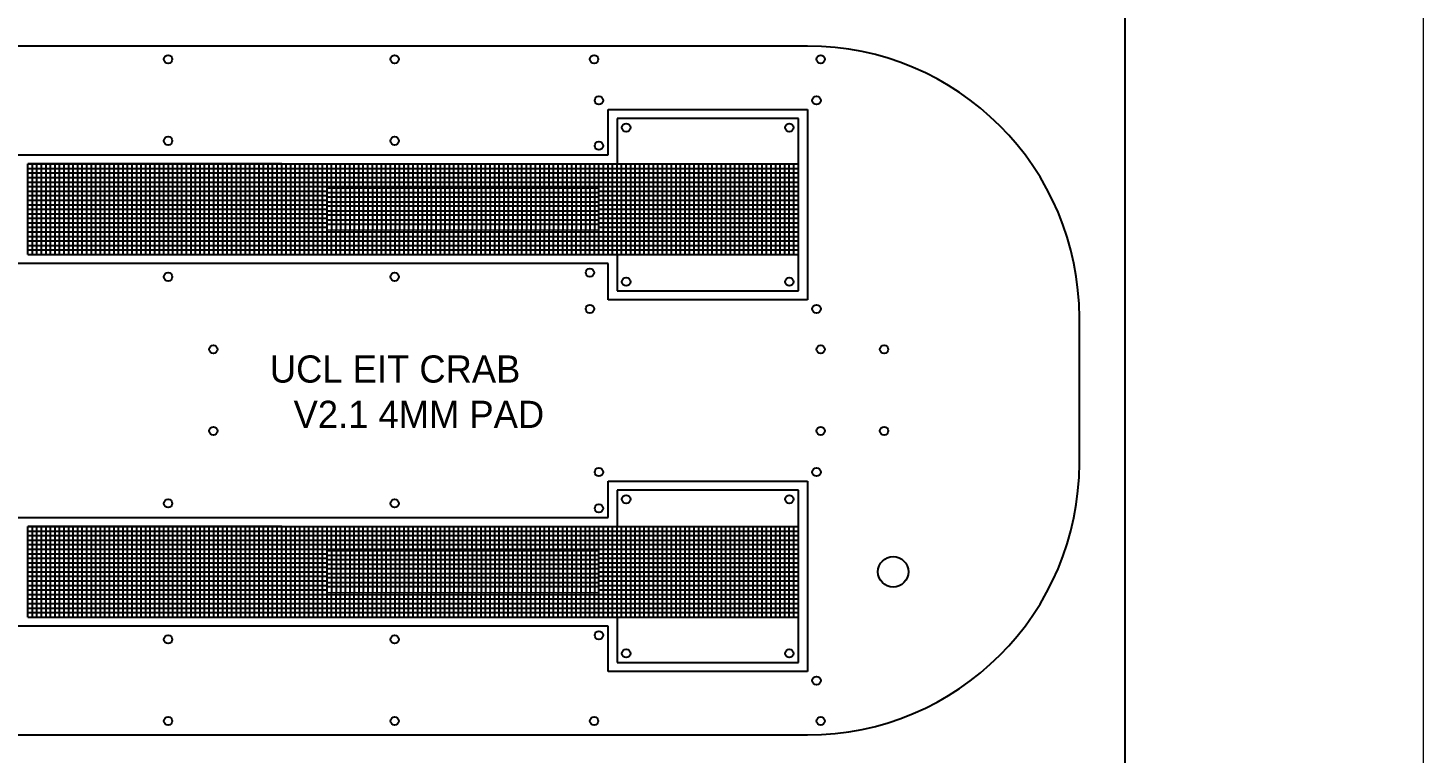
# Model space of a CAD drawing. Header units: millimetres. Extents: x 43.3 to 83.3, y 94.2 to 164.2.
# Drawn here: x 67.9 to 83.29, y 126.1 to 134.1 of the extents above; entities that cross this region are included whole.
import ezdxf

# ---------------------------------------------------------------- set-up
doc = ezdxf.new("R2010")
doc.units = ezdxf.units.MM
for name, color, linetype in [('Adhesion Layer', 52, 'Continuous'), ('Foil', 5, 'Continuous'), ('Opening', 1, 'Continuous'), ('Outline', 3, 'Continuous'), ('Rasters', 6, 'Continuous')]:
    doc.layers.add(name, color=color, linetype=linetype)

# ---------------------------------------------------------------- blocks, each defined once
blk = doc.blocks.new('*U70')
at = {"layer": 'Rasters'}
blk.add_line((0, 0.233), (0, -0.233), dxfattribs=at)
blk = doc.blocks.new('*U72')
at = {"layer": 'Rasters', "color": 0, "linetype": 'ByBlock', "lineweight": -2, "transparency": 16777216}
for p in [(0, 0), (0.05, 0), (0.1, 0), (0.15, 0), (0.2, 0), (0.25, 0), (0.3, 0), (0.35, 0), (0.4, 0), (0.45, 0), (0.5, 0), (0.55, 0), (0.6, 0), (0.65, 0), (0.7, 0), (0.75, 0), (0.8, 0), (0.85, 0), (0.9, 0), (0.95, 0), (1, 0), (1.05, 0), (1.1, 0), (1.15, 0), (1.2, 0), (1.25, 0), (1.3, 0), (1.35, 0), (1.4, 0), (1.45, 0), (1.5, 0), (1.55, 0), (1.6, 0), (1.65, 0), (1.7, 0), (1.75, 0), (1.8, 0), (1.85, 0), (1.9, 0), (1.95, 0), (2, 0), (2.05, 0), (2.1, 0), (2.15, 0), (2.2, 0), (2.25, 0), (2.3, 0), (2.35, 0), (2.4, 0), (2.45, 0), (2.5, 0), (2.55, 0), (2.6, 0), (2.65, 0), (2.7, 0), (2.75, 0), (2.8, 0), (2.85, 0), (2.9, 0)]:
    blk.add_blockref('*U70', p, dxfattribs=at)
blk = doc.blocks.new('*U77')
at = {"layer": 'Rasters'}
blk.add_line((0, 0.233), (0, -0.233), dxfattribs=at)
blk = doc.blocks.new('*U79')
at = {"layer": 'Rasters', "color": 0, "linetype": 'ByBlock', "lineweight": -2, "transparency": 16777216}
for p in [(0, 0), (0.05, 0), (0.1, 0), (0.15, 0), (0.2, 0), (0.25, 0), (0.3, 0), (0.35, 0), (0.4, 0), (0.45, 0), (0.5, 0), (0.55, 0), (0.6, 0), (0.65, 0), (0.7, 0), (0.75, 0), (0.8, 0), (0.85, 0), (0.9, 0), (0.95, 0), (1, 0), (1.05, 0), (1.1, 0), (1.15, 0), (1.2, 0), (1.25, 0), (1.3, 0), (1.35, 0), (1.4, 0), (1.45, 0), (1.5, 0), (1.55, 0), (1.6, 0), (1.65, 0), (1.7, 0), (1.75, 0), (1.8, 0), (1.85, 0), (1.9, 0), (1.95, 0), (2, 0), (2.05, 0), (2.1, 0), (2.15, 0), (2.2, 0), (2.25, 0), (2.3, 0), (2.35, 0), (2.4, 0), (2.45, 0), (2.5, 0), (2.55, 0), (2.6, 0), (2.65, 0), (2.7, 0), (2.75, 0), (2.8, 0), (2.85, 0), (2.9, 0)]:
    blk.add_blockref('*U77', p, dxfattribs=at)

msp = doc.modelspace()

# ---------------------------------------------------------------- linework, layer by layer
at = {"layer": 'Adhesion Layer'}
for p, q in [((67.9, 131.6), (67.9, 132.6)), ((67.9, 132.6), (76.4, 132.6)), ((67.9, 132.55), (76.4, 132.55)), ((67.95, 131.6), (67.95, 132.6)), ((68, 131.6), (68, 132.6)), ((68.05, 131.6), (68.05, 132.6)), ((68.1, 131.6), (68.1, 132.6)), ((68.15, 131.6), (68.15, 132.6)), ((68.2, 131.6), (68.2, 132.6)), ((68.25, 131.6), (68.25, 132.6)), ((68.3, 131.6), (68.3, 132.6)), ((68.35, 131.6), (68.35, 132.6)), ((68.4, 131.6), (68.4, 132.6)), ((68.45, 131.6), (68.45, 132.6)), ((68.5, 131.6), (68.5, 132.6)), ((68.55, 131.6), (68.55, 132.6)), ((68.6, 131.6), (68.6, 132.6)), ((68.65, 131.6), (68.65, 132.6)), ((68.7, 131.6), (68.7, 132.6)), ((68.75, 131.6), (68.75, 132.6)), ((68.8, 131.6), (68.8, 132.6)), ((68.85, 131.6), (68.85, 132.6)), ((68.9, 131.6), (68.9, 132.6)), ((68.95, 131.6), (68.95, 132.6)), ((69, 131.6), (69, 132.6)), ((69.05, 131.6), (69.05, 132.6)), ((69.1, 131.6), (69.1, 132.6)), ((69.15, 131.6), (69.15, 132.6)), ((69.2, 131.6), (69.2, 132.6)), ((69.25, 131.6), (69.25, 132.6)), ((69.3, 131.6), (69.3, 132.6)), ((69.35, 131.6), (69.35, 132.6)), ((69.4, 131.6), (69.4, 132.6)), ((69.45, 131.6), (69.45, 132.6)), ((69.5, 131.6), (69.5, 132.6)), ((69.55, 131.6), (69.55, 132.6)), ((69.6, 131.6), (69.6, 132.6)), ((69.65, 131.6), (69.65, 132.6)), ((69.7, 131.6), (69.7, 132.6)), ((69.75, 131.6), (69.75, 132.6)), ((69.8, 131.6), (69.8, 132.6)), ((69.85, 131.6), (69.85, 132.6)), ((69.9, 131.6), (69.9, 132.6)), ((69.95, 131.6), (69.95, 132.6)), ((70, 131.6), (70, 132.6)), ((70.05, 131.6), (70.05, 132.6)), ((70.1, 131.6), (70.1, 132.6)), ((70.15, 131.6), (70.15, 132.6)), ((70.2, 131.6), (70.2, 132.6)), ((70.25, 131.6), (70.25, 132.6)), ((70.3, 131.6), (70.3, 132.6)), ((70.35, 131.6), (70.35, 132.6)), ((70.4, 131.6), (70.4, 132.6)), ((70.45, 131.6), (70.45, 132.6)), ((70.5, 131.6), (70.5, 132.6)), ((70.55, 131.6), (70.55, 132.6)), ((70.6, 131.6), (70.6, 132.6)), ((70.65, 131.6), (70.65, 132.6)), ((70.7, 131.6), (70.7, 132.6)), ((70.75, 131.6), (70.75, 132.6)), ((70.8, 131.6), (70.8, 132.6)), ((70.85, 131.6), (70.85, 132.6)), ((70.9, 131.6), (70.9, 132.6)), ((70.95, 131.6), (70.95, 132.6)), ((71, 131.6), (71, 132.6)), ((71.05, 131.6), (71.05, 132.6)), ((71.1, 131.6), (71.1, 132.6)), ((71.15, 131.6), (71.15, 132.6)), ((71.2, 131.6), (71.2, 132.6)), ((71.25, 132.333), (71.25, 132.6)), ((71.3, 132.333), (71.3, 132.6)), ((71.35, 132.333), (71.35, 132.6)), ((71.4, 132.333), (71.4, 132.6)), ((71.45, 132.333), (71.45, 132.6)), ((71.5, 132.333), (71.5, 132.6)), ((71.55, 132.333), (71.55, 132.6)), ((71.6, 132.333), (71.6, 132.6)), ((71.65, 132.333), (71.65, 132.6)), ((71.7, 132.333), (71.7, 132.6)), ((71.75, 132.333), (71.75, 132.6)), ((71.8, 132.333), (71.8, 132.6)), ((71.85, 132.333), (71.85, 132.6)), ((71.9, 132.333), (71.9, 132.6)), ((71.95, 132.333), (71.95, 132.6)), ((72, 132.333), (72, 132.6)), ((72.05, 132.333), (72.05, 132.6)), ((72.1, 132.333), (72.1, 132.6)), ((72.15, 132.333), (72.15, 132.6)), ((72.2, 132.333), (72.2, 132.6)), ((72.25, 132.333), (72.25, 132.6)), ((72.3, 132.333), (72.3, 132.6)), ((72.35, 132.333), (72.35, 132.6)), ((72.4, 132.333), (72.4, 132.6)), ((72.45, 132.333), (72.45, 132.6)), ((72.5, 132.333), (72.5, 132.6)), ((72.55, 132.333), (72.55, 132.6)), ((72.6, 132.333), (72.6, 132.6)), ((72.65, 132.333), (72.65, 132.6)), ((72.7, 132.333), (72.7, 132.6)), ((72.75, 132.333), (72.75, 132.6)), ((72.8, 132.333), (72.8, 132.6)), ((72.85, 132.333), (72.85, 132.6)), ((72.9, 132.333), (72.9, 132.6)), ((72.95, 132.333), (72.95, 132.6)), ((73, 132.333), (73, 132.6)), ((73.05, 132.333), (73.05, 132.6)), ((73.1, 132.333), (73.1, 132.6)), ((73.15, 132.333), (73.15, 132.6)), ((73.2, 132.333), (73.2, 132.6)), ((73.25, 132.333), (73.25, 132.6)), ((73.3, 132.333), (73.3, 132.6)), ((73.35, 132.333), (73.35, 132.6)), ((73.4, 132.333), (73.4, 132.6)), ((73.45, 132.333), (73.45, 132.6)), ((73.5, 132.333), (73.5, 132.6)), ((73.55, 132.333), (73.55, 132.6)), ((73.6, 132.333), (73.6, 132.6)), ((73.65, 132.333), (73.65, 132.6)), ((73.7, 132.333), (73.7, 132.6)), ((73.75, 132.333), (73.75, 132.6)), ((73.8, 132.333), (73.8, 132.6)), ((73.85, 132.333), (73.85, 132.6)), ((73.9, 132.333), (73.9, 132.6)), ((73.95, 132.333), (73.95, 132.6)), ((74, 132.333), (74, 132.6)), ((74.05, 132.333), (74.05, 132.6)), ((74.1, 132.333), (74.1, 132.6)), ((74.15, 132.333), (74.15, 132.6)), ((74.2, 131.6), (74.2, 132.6)), ((74.25, 131.6), (74.25, 132.6)), ((74.3, 131.6), (74.3, 132.6)), ((74.35, 131.6), (74.35, 132.6)), ((74.4, 131.6), (74.4, 132.6)), ((74.45, 131.6), (74.45, 132.6)), ((74.5, 131.6), (74.5, 132.6)), ((74.55, 131.6), (74.55, 132.6)), ((74.6, 131.6), (74.6, 132.6)), ((74.65, 131.6), (74.65, 132.6)), ((74.7, 131.6), (74.7, 132.6)), ((74.75, 131.6), (74.75, 132.6)), ((74.8, 131.6), (74.8, 132.6)), ((74.85, 131.6), (74.85, 132.6)), ((74.9, 131.6), (74.9, 132.6)), ((74.95, 131.6), (74.95, 132.6)), ((75, 131.6), (75, 132.6)), ((75.05, 131.6), (75.05, 132.6)), ((75.1, 131.6), (75.1, 132.6)), ((75.15, 131.6), (75.15, 132.6)), ((75.2, 131.6), (75.2, 132.6)), ((75.25, 131.6), (75.25, 132.6)), ((75.3, 131.6), (75.3, 132.6)), ((75.35, 131.6), (75.35, 132.6)), ((75.4, 131.6), (75.4, 132.6)), ((75.45, 131.6), (75.45, 132.6)), ((75.5, 131.6), (75.5, 132.6)), ((75.55, 131.6), (75.55, 132.6)), ((75.6, 131.6), (75.6, 132.6)), ((75.65, 131.6), (75.65, 132.6)), ((75.7, 131.6), (75.7, 132.6)), ((75.75, 131.6), (75.75, 132.6)), ((75.8, 131.6), (75.8, 132.6)), ((75.85, 131.6), (75.85, 132.6)), ((75.9, 131.6), (75.9, 132.6)), ((75.95, 131.6), (75.95, 132.6)), ((76, 131.6), (76, 132.6)), ((76.05, 131.6), (76.05, 132.6)), ((76.1, 131.6), (76.1, 132.6)), ((76.15, 131.6), (76.15, 132.6)), ((76.2, 131.6), (76.2, 132.6)), ((76.25, 131.6), (76.25, 132.6)), ((76.3, 131.6), (76.3, 132.6)), ((76.35, 131.6), (76.35, 132.6)), ((76.4, 131.6), (76.4, 132.6)), ((67.9, 132.5), (76.4, 132.5)), ((67.9, 132.45), (76.4, 132.45)), ((67.9, 132.4), (76.4, 132.4)), ((67.9, 132.35), (76.4, 132.35)), ((67.9, 132.3), (71.2, 132.3)), ((67.9, 132.25), (71.2, 132.25)), ((74.2, 132.3), (76.4, 132.3)), ((74.2, 132.25), (76.4, 132.25)), ((67.9, 132.2), (71.2, 132.2)), ((67.9, 132.15), (71.2, 132.15)), ((67.9, 132.1), (71.2, 132.1)), ((74.2, 132.2), (76.4, 132.2)), ((74.2, 132.15), (76.4, 132.15)), ((74.2, 132.1), (76.4, 132.1)), ((67.9, 132.05), (71.2, 132.05)), ((67.9, 132), (71.2, 132)), ((67.9, 131.95), (71.2, 131.95)), ((74.2, 132.05), (76.4, 132.05)), ((74.2, 132), (76.4, 132)), ((74.2, 131.95), (76.4, 131.95)), ((67.9, 131.9), (71.2, 131.9)), ((67.9, 131.85), (76.4, 131.85)), ((67.9, 131.8), (76.4, 131.8)), ((71.25, 131.6), (71.25, 131.867)), ((71.3, 131.6), (71.3, 131.867)), ((71.35, 131.6), (71.35, 131.867)), ((71.4, 131.6), (71.4, 131.867)), ((71.45, 131.6), (71.45, 131.867)), ((71.5, 131.6), (71.5, 131.867)), ((71.55, 131.6), (71.55, 131.867)), ((71.6, 131.6), (71.6, 131.867)), ((71.65, 131.6), (71.65, 131.867)), ((71.7, 131.6), (71.7, 131.867)), ((71.75, 131.6), (71.75, 131.867)), ((71.8, 131.6), (71.8, 131.867)), ((71.85, 131.6), (71.85, 131.867)), ((71.9, 131.6), (71.9, 131.867)), ((71.95, 131.6), (71.95, 131.867)), ((72, 131.6), (72, 131.867)), ((72.05, 131.6), (72.05, 131.867)), ((72.1, 131.6), (72.1, 131.867)), ((72.15, 131.6), (72.15, 131.867)), ((72.2, 131.6), (72.2, 131.867)), ((72.25, 131.6), (72.25, 131.867)), ((72.3, 131.6), (72.3, 131.867)), ((72.35, 131.6), (72.35, 131.867)), ((72.4, 131.6), (72.4, 131.867)), ((72.45, 131.6), (72.45, 131.867)), ((72.5, 131.6), (72.5, 131.867)), ((72.55, 131.6), (72.55, 131.867)), ((72.6, 131.6), (72.6, 131.867)), ((72.65, 131.6), (72.65, 131.867)), ((72.7, 131.6), (72.7, 131.867)), ((72.75, 131.6), (72.75, 131.867)), ((72.8, 131.6), (72.8, 131.867)), ((72.85, 131.6), (72.85, 131.867)), ((72.9, 131.6), (72.9, 131.867)), ((72.95, 131.6), (72.95, 131.867)), ((73, 131.6), (73, 131.867)), ((73.05, 131.6), (73.05, 131.867)), ((73.1, 131.6), (73.1, 131.867)), ((73.15, 131.6), (73.15, 131.867)), ((73.2, 131.6), (73.2, 131.867)), ((73.25, 131.6), (73.25, 131.867)), ((73.3, 131.6), (73.3, 131.867)), ((73.35, 131.6), (73.35, 131.867)), ((73.4, 131.6), (73.4, 131.867)), ((73.45, 131.6), (73.45, 131.867)), ((73.5, 131.6), (73.5, 131.867)), ((73.55, 131.6), (73.55, 131.867)), ((73.6, 131.6), (73.6, 131.867)), ((73.65, 131.6), (73.65, 131.867)), ((73.7, 131.6), (73.7, 131.867)), ((73.75, 131.6), (73.75, 131.867)), ((73.8, 131.6), (73.8, 131.867)), ((73.85, 131.6), (73.85, 131.867)), ((73.9, 131.6), (73.9, 131.867)), ((73.95, 131.6), (73.95, 131.867)), ((74, 131.6), (74, 131.867)), ((74.05, 131.6), (74.05, 131.867)), ((74.1, 131.6), (74.1, 131.867)), ((74.15, 131.6), (74.15, 131.867)), ((74.2, 131.9), (76.4, 131.9)), ((67.9, 131.75), (76.4, 131.75)), ((67.9, 131.7), (76.4, 131.7)), ((67.9, 131.65), (76.4, 131.65)), ((67.9, 131.6), (76.4, 131.6)), ((67.9, 127.6), (67.9, 128.6)), ((67.9, 128.6), (76.4, 128.6)), ((67.9, 128.55), (76.4, 128.55)), ((67.95, 127.6), (67.95, 128.6)), ((68, 127.6), (68, 128.6)), ((68.05, 127.6), (68.05, 128.6)), ((68.1, 127.6), (68.1, 128.6)), ((68.15, 127.6), (68.15, 128.6)), ((68.2, 127.6), (68.2, 128.6)), ((68.25, 127.6), (68.25, 128.6)), ((68.3, 127.6), (68.3, 128.6)), ((68.35, 127.6), (68.35, 128.6)), ((68.4, 127.6), (68.4, 128.6)), ((68.45, 127.6), (68.45, 128.6)), ((68.5, 127.6), (68.5, 128.6)), ((68.55, 127.6), (68.55, 128.6)), ((68.6, 127.6), (68.6, 128.6)), ((68.65, 127.6), (68.65, 128.6)), ((68.7, 127.6), (68.7, 128.6)), ((68.75, 127.6), (68.75, 128.6)), ((68.8, 127.6), (68.8, 128.6)), ((68.85, 127.6), (68.85, 128.6)), ((68.9, 127.6), (68.9, 128.6)), ((68.95, 127.6), (68.95, 128.6)), ((69, 127.6), (69, 128.6)), ((69.05, 127.6), (69.05, 128.6)), ((69.1, 127.6), (69.1, 128.6)), ((69.15, 127.6), (69.15, 128.6)), ((69.2, 127.6), (69.2, 128.6)), ((69.25, 127.6), (69.25, 128.6)), ((69.3, 127.6), (69.3, 128.6)), ((69.35, 127.6), (69.35, 128.6)), ((69.4, 127.6), (69.4, 128.6)), ((69.45, 127.6), (69.45, 128.6)), ((69.5, 127.6), (69.5, 128.6)), ((69.55, 127.6), (69.55, 128.6)), ((69.6, 127.6), (69.6, 128.6)), ((69.65, 127.6), (69.65, 128.6)), ((69.7, 127.6), (69.7, 128.6)), ((69.75, 127.6), (69.75, 128.6)), ((69.8, 127.6), (69.8, 128.6)), ((69.85, 127.6), (69.85, 128.6)), ((69.9, 127.6), (69.9, 128.6)), ((69.95, 127.6), (69.95, 128.6)), ((70, 127.6), (70, 128.6)), ((70.05, 127.6), (70.05, 128.6)), ((70.1, 127.6), (70.1, 128.6)), ((70.15, 127.6), (70.15, 128.6)), ((70.2, 127.6), (70.2, 128.6)), ((70.25, 127.6), (70.25, 128.6)), ((70.3, 127.6), (70.3, 128.6)), ((70.35, 127.6), (70.35, 128.6)), ((70.4, 127.6), (70.4, 128.6)), ((70.45, 127.6), (70.45, 128.6)), ((70.5, 127.6), (70.5, 128.6)), ((70.55, 127.6), (70.55, 128.6)), ((70.6, 127.6), (70.6, 128.6)), ((70.65, 127.6), (70.65, 128.6)), ((70.7, 127.6), (70.7, 128.6)), ((70.75, 127.6), (70.75, 128.6)), ((70.8, 127.6), (70.8, 128.6)), ((70.85, 127.6), (70.85, 128.6)), ((70.9, 127.6), (70.9, 128.6)), ((70.95, 127.6), (70.95, 128.6)), ((71, 127.6), (71, 128.6)), ((71.05, 127.6), (71.05, 128.6)), ((71.1, 127.6), (71.1, 128.6)), ((71.15, 127.6), (71.15, 128.6)), ((71.2, 127.6), (71.2, 128.6)), ((71.25, 128.333), (71.25, 128.6)), ((71.3, 128.333), (71.3, 128.6)), ((71.35, 128.333), (71.35, 128.6)), ((71.4, 128.333), (71.4, 128.6)), ((71.45, 128.333), (71.45, 128.6)), ((71.5, 128.333), (71.5, 128.6)), ((71.55, 128.333), (71.55, 128.6)), ((71.6, 128.333), (71.6, 128.6)), ((71.65, 128.333), (71.65, 128.6)), ((71.7, 128.333), (71.7, 128.6)), ((71.75, 128.333), (71.75, 128.6)), ((71.8, 128.333), (71.8, 128.6)), ((71.85, 128.333), (71.85, 128.6)), ((71.9, 128.333), (71.9, 128.6)), ((71.95, 128.333), (71.95, 128.6)), ((72, 128.333), (72, 128.6)), ((72.05, 128.333), (72.05, 128.6)), ((72.1, 128.333), (72.1, 128.6)), ((72.15, 128.333), (72.15, 128.6)), ((72.2, 128.333), (72.2, 128.6)), ((72.25, 128.333), (72.25, 128.6)), ((72.3, 128.333), (72.3, 128.6)), ((72.35, 128.333), (72.35, 128.6)), ((72.4, 128.333), (72.4, 128.6)), ((72.45, 128.333), (72.45, 128.6)), ((72.5, 128.333), (72.5, 128.6)), ((72.55, 128.333), (72.55, 128.6)), ((72.6, 128.333), (72.6, 128.6)), ((72.65, 128.333), (72.65, 128.6)), ((72.7, 128.333), (72.7, 128.6)), ((72.75, 128.333), (72.75, 128.6)), ((72.8, 128.333), (72.8, 128.6)), ((72.85, 128.333), (72.85, 128.6)), ((72.9, 128.333), (72.9, 128.6)), ((72.95, 128.333), (72.95, 128.6)), ((73, 128.333), (73, 128.6)), ((73.05, 128.333), (73.05, 128.6)), ((73.1, 128.333), (73.1, 128.6)), ((73.15, 128.333), (73.15, 128.6)), ((73.2, 128.333), (73.2, 128.6)), ((73.25, 128.333), (73.25, 128.6)), ((73.3, 128.333), (73.3, 128.6)), ((73.35, 128.333), (73.35, 128.6)), ((73.4, 128.333), (73.4, 128.6)), ((73.45, 128.333), (73.45, 128.6)), ((73.5, 128.333), (73.5, 128.6)), ((73.55, 128.333), (73.55, 128.6)), ((73.6, 128.333), (73.6, 128.6)), ((73.65, 128.333), (73.65, 128.6)), ((73.7, 128.333), (73.7, 128.6)), ((73.75, 128.333), (73.75, 128.6)), ((73.8, 128.333), (73.8, 128.6)), ((73.85, 128.333), (73.85, 128.6)), ((73.9, 128.333), (73.9, 128.6)), ((73.95, 128.333), (73.95, 128.6)), ((74, 128.333), (74, 128.6)), ((74.05, 128.333), (74.05, 128.6)), ((74.1, 128.333), (74.1, 128.6)), ((74.15, 128.333), (74.15, 128.6)), ((74.2, 127.6), (74.2, 128.6)), ((74.25, 127.6), (74.25, 128.6)), ((74.3, 127.6), (74.3, 128.6)), ((74.35, 127.6), (74.35, 128.6)), ((74.4, 127.6), (74.4, 128.6)), ((74.45, 127.6), (74.45, 128.6)), ((74.5, 127.6), (74.5, 128.6)), ((74.55, 127.6), (74.55, 128.6)), ((74.6, 127.6), (74.6, 128.6)), ((74.65, 127.6), (74.65, 128.6)), ((74.7, 127.6), (74.7, 128.6)), ((74.75, 127.6), (74.75, 128.6)), ((74.8, 127.6), (74.8, 128.6)), ((74.85, 127.6), (74.85, 128.6)), ((74.9, 127.6), (74.9, 128.6)), ((74.95, 127.6), (74.95, 128.6)), ((75, 127.6), (75, 128.6)), ((75.05, 127.6), (75.05, 128.6)), ((75.1, 127.6), (75.1, 128.6)), ((75.15, 127.6), (75.15, 128.6)), ((75.2, 127.6), (75.2, 128.6)), ((75.25, 127.6), (75.25, 128.6)), ((75.3, 127.6), (75.3, 128.6)), ((75.35, 127.6), (75.35, 128.6)), ((75.4, 127.6), (75.4, 128.6)), ((75.45, 127.6), (75.45, 128.6)), ((75.5, 127.6), (75.5, 128.6)), ((75.55, 127.6), (75.55, 128.6)), ((75.6, 127.6), (75.6, 128.6)), ((75.65, 127.6), (75.65, 128.6)), ((75.7, 127.6), (75.7, 128.6)), ((75.75, 127.6), (75.75, 128.6)), ((75.8, 127.6), (75.8, 128.6)), ((75.85, 127.6), (75.85, 128.6)), ((75.9, 127.6), (75.9, 128.6)), ((75.95, 127.6), (75.95, 128.6)), ((76, 127.6), (76, 128.6)), ((76.05, 127.6), (76.05, 128.6)), ((76.1, 127.6), (76.1, 128.6)), ((76.15, 127.6), (76.15, 128.6)), ((76.2, 127.6), (76.2, 128.6)), ((76.25, 127.6), (76.25, 128.6)), ((76.3, 127.6), (76.3, 128.6)), ((76.35, 127.6), (76.35, 128.6)), ((76.4, 127.6), (76.4, 128.6)), ((67.9, 128.5), (76.4, 128.5)), ((67.9, 128.45), (76.4, 128.45)), ((67.9, 128.4), (76.4, 128.4)), ((67.9, 128.35), (76.4, 128.35)), ((67.9, 128.3), (71.2, 128.3)), ((67.9, 128.25), (71.2, 128.25)), ((74.2, 128.3), (76.4, 128.3)), ((74.2, 128.25), (76.4, 128.25)), ((67.9, 128.2), (71.2, 128.2)), ((67.9, 128.15), (71.2, 128.15)), ((67.9, 128.1), (71.2, 128.1)), ((74.2, 128.2), (76.4, 128.2)), ((74.2, 128.15), (76.4, 128.15)), ((74.2, 128.1), (76.4, 128.1)), ((67.9, 128.05), (71.2, 128.05)), ((67.9, 128), (71.2, 128)), ((67.9, 127.95), (71.2, 127.95)), ((74.2, 128.05), (76.4, 128.05)), ((74.2, 128), (76.4, 128)), ((74.2, 127.95), (76.4, 127.95)), ((67.9, 127.9), (71.2, 127.9)), ((67.9, 127.85), (76.4, 127.85)), ((67.9, 127.8), (76.4, 127.8)), ((71.25, 127.6), (71.25, 127.867)), ((71.3, 127.6), (71.3, 127.867)), ((71.35, 127.6), (71.35, 127.867)), ((71.4, 127.6), (71.4, 127.867)), ((71.45, 127.6), (71.45, 127.867)), ((71.5, 127.6), (71.5, 127.867)), ((71.55, 127.6), (71.55, 127.867)), ((71.6, 127.6), (71.6, 127.867)), ((71.65, 127.6), (71.65, 127.867)), ((71.7, 127.6), (71.7, 127.867)), ((71.75, 127.6), (71.75, 127.867)), ((71.8, 127.6), (71.8, 127.867)), ((71.85, 127.6), (71.85, 127.867)), ((71.9, 127.6), (71.9, 127.867)), ((71.95, 127.6), (71.95, 127.867)), ((72, 127.6), (72, 127.867)), ((72.05, 127.6), (72.05, 127.867)), ((72.1, 127.6), (72.1, 127.867)), ((72.15, 127.6), (72.15, 127.867)), ((72.2, 127.6), (72.2, 127.867)), ((72.25, 127.6), (72.25, 127.867)), ((72.3, 127.6), (72.3, 127.867)), ((72.35, 127.6), (72.35, 127.867)), ((72.4, 127.6), (72.4, 127.867)), ((72.45, 127.6), (72.45, 127.867)), ((72.5, 127.6), (72.5, 127.867)), ((72.55, 127.6), (72.55, 127.867)), ((72.6, 127.6), (72.6, 127.867)), ((72.65, 127.6), (72.65, 127.867)), ((72.7, 127.6), (72.7, 127.867)), ((72.75, 127.6), (72.75, 127.867)), ((72.8, 127.6), (72.8, 127.867)), ((72.85, 127.6), (72.85, 127.867)), ((72.9, 127.6), (72.9, 127.867)), ((72.95, 127.6), (72.95, 127.867)), ((73, 127.6), (73, 127.867)), ((73.05, 127.6), (73.05, 127.867)), ((73.1, 127.6), (73.1, 127.867)), ((73.15, 127.6), (73.15, 127.867)), ((73.2, 127.6), (73.2, 127.867)), ((73.25, 127.6), (73.25, 127.867)), ((73.3, 127.6), (73.3, 127.867)), ((73.35, 127.6), (73.35, 127.867)), ((73.4, 127.6), (73.4, 127.867)), ((73.45, 127.6), (73.45, 127.867)), ((73.5, 127.6), (73.5, 127.867)), ((73.55, 127.6), (73.55, 127.867)), ((73.6, 127.6), (73.6, 127.867)), ((73.65, 127.6), (73.65, 127.867)), ((73.7, 127.6), (73.7, 127.867)), ((73.75, 127.6), (73.75, 127.867)), ((73.8, 127.6), (73.8, 127.867)), ((73.85, 127.6), (73.85, 127.867)), ((73.9, 127.6), (73.9, 127.867)), ((73.95, 127.6), (73.95, 127.867)), ((74, 127.6), (74, 127.867)), ((74.05, 127.6), (74.05, 127.867)), ((74.1, 127.6), (74.1, 127.867)), ((74.15, 127.6), (74.15, 127.867)), ((74.2, 127.9), (76.4, 127.9)), ((67.9, 127.75), (76.4, 127.75)), ((67.9, 127.7), (76.4, 127.7)), ((67.9, 127.65), (76.4, 127.65)), ((67.9, 127.6), (76.4, 127.6))]:
    msp.add_line(p, q, dxfattribs=at)
at = {"layer": 'Foil'}
for p, q in [((70.7, 133.9), (63.2, 133.9)), ((74.4, 133.9), (70.7, 133.9)), ((76.4, 133.9), (74.4, 133.9)), ((76.5, 133.9), (76.4, 133.9)), ((74.3, 132.7), (74.3, 133.2)), ((74.3, 133.2), (74.4, 133.2)), ((74.4, 133.2), (76.5, 133.2)), ((76.5, 133.2), (76.5, 132.1)), ((76.4, 133.1), (74.4, 133.1)), ((74.4, 133.1), (74.4, 132.6)), ((76.4, 131.2), (76.4, 133.1)), ((63.4, 132.7), (68.1, 132.7)), ((68.1, 132.7), (70.7, 132.7)), ((70.7, 132.7), (74.3, 132.7)), ((70.7, 132.6), (67.9, 132.6)), ((70.7, 132.6), (74.4, 132.6)), ((76.5, 132.1), (76.5, 131.1)), ((68, 131.5), (64.3, 131.5)), ((67.9, 131.6), (70.7, 131.6)), ((70.7, 131.5), (68, 131.5)), ((70.7, 131.6), (74.4, 131.6)), ((74.2, 131.5), (70.7, 131.5)), ((74.3, 131.5), (74.2, 131.5)), ((74.3, 131.1), (74.3, 131.5)), ((74.4, 131.6), (74.4, 131.2)), ((74.4, 131.2), (76.4, 131.2)), ((74.4, 131.1), (74.3, 131.1)), ((76.5, 131.1), (74.4, 131.1)), ((79.5, 129.3), (79.5, 130.9)), ((74.3, 128.7), (74.3, 129.1)), ((74.3, 129.1), (74.4, 129.1)), ((74.4, 129.1), (76.5, 129.1)), ((76.4, 129), (74.4, 129)), ((74.4, 129), (74.4, 128.6)), ((76.4, 127.1), (76.4, 129)), ((76.5, 129.1), (76.5, 128.1)), ((64.4, 128.7), (68, 128.7)), ((68, 128.7), (70.7, 128.7)), ((70.7, 128.7), (74.3, 128.7)), ((70.7, 128.6), (67.9, 128.6)), ((70.7, 128.6), (74.4, 128.6)), ((76.5, 128.1), (76.5, 127)), ((67.9, 127.6), (70.7, 127.6)), ((70.7, 127.6), (71, 127.6)), ((71, 127.6), (74.4, 127.6)), ((74.4, 127.6), (74.4, 127.1)), ((68.1, 127.5), (64.4, 127.5)), ((70.7, 127.5), (68.1, 127.5)), ((74.2, 127.5), (70.7, 127.5)), ((74.3, 127.5), (74.2, 127.5)), ((74.3, 127), (74.3, 127.5)), ((74.4, 127), (74.3, 127)), ((74.4, 127.1), (76.4, 127.1)), ((76.5, 127), (74.4, 127)), ((64.2, 126.3), (70.7, 126.3)), ((70.7, 126.3), (74.2, 126.3)), ((74.2, 126.3), (76.4, 126.3)), ((76.4, 126.3), (76.5, 126.3))]:
    msp.add_line(p, q, dxfattribs=at)
for centre, radius in [((69.446, 133.754), 0.0463), ((71.946, 133.754), 0.0463), ((74.146, 133.754), 0.0463), ((76.646, 133.754), 0.0463), ((74.2, 133.3), 0.0463), ((76.6, 133.3), 0.0463), ((74.5, 133), 0.0463), ((76.3, 133), 0.0463), ((69.446, 132.854), 0.0463), ((71.946, 132.854), 0.0463), ((74.2, 132.8), 0.0463), ((69.446, 131.354), 0.0463), ((71.946, 131.354), 0.0463), ((74.1, 131.4), 0.0463), ((74.5, 131.3), 0.0463), ((76.3, 131.3), 0.0463), ((74.1, 131), 0.0463), ((76.6, 131), 0.0463), ((69.946, 130.554), 0.0463), ((76.646, 130.554), 0.0463), ((77.346, 130.554), 0.0463), ((69.946, 129.654), 0.0463), ((76.646, 129.654), 0.0463), ((77.346, 129.654), 0.0463), ((74.2, 129.2), 0.0463), ((76.6, 129.2), 0.0463), ((69.446, 128.854), 0.0463), ((71.946, 128.854), 0.0463), ((74.2, 128.8), 0.0463), ((74.5, 128.9), 0.0463), ((76.3, 128.9), 0.0463), ((77.446, 128.1), 0.168), ((74.2, 127.4), 0.0463), ((69.446, 127.354), 0.0463), ((71.946, 127.354), 0.0463), ((74.5, 127.2), 0.0463), ((76.3, 127.2), 0.0463), ((76.6, 126.9), 0.0463), ((69.446, 126.454), 0.0463), ((71.946, 126.454), 0.0463), ((74.146, 126.454), 0.0463), ((76.646, 126.454), 0.0463)]:
    msp.add_circle(centre, radius, dxfattribs=at)
for centre, start, end in [((76.5, 130.9), 0, 90), ((76.5, 129.3), 270, 0)]:
    msp.add_arc(centre, 3, start, end, dxfattribs=at)
at = {"layer": 'Opening', "linetype": 'Continuous', "lineweight": 0}
for p, q in [((83.292, 164.211), (83.292, 94.211)), ((71.2, 131.867), (71.2, 132.333)), ((71.2, 132.333), (74.2, 132.333)), ((74.2, 132.333), (74.2, 131.867)), ((74.2, 131.867), (71.2, 131.867)), ((71.2, 127.867), (71.2, 128.333)), ((71.2, 128.333), (74.2, 128.333)), ((74.2, 128.333), (74.2, 127.867)), ((74.2, 127.867), (71.2, 127.867))]:
    msp.add_line(p, q, dxfattribs=at)
at = {"layer": 'Outline'}
msp.add_line((80, 147.8), (80, 115.1), dxfattribs=at)
at = {"layer": 'Rasters'}
for p, q in [((71.2, 132.283), (74.2, 132.283)), ((74.2, 132.233), (71.2, 132.233)), ((71.25, 132.333), (71.25, 132.333)), ((71.2, 132.183), (74.2, 132.183)), ((74.2, 132.133), (71.2, 132.133)), ((71.2, 132.083), (74.2, 132.083)), ((74.2, 132.033), (71.2, 132.033)), ((71.2, 131.983), (74.2, 131.983)), ((74.2, 131.933), (71.2, 131.933)), ((71.2, 128.283), (74.2, 128.283)), ((74.2, 128.233), (71.2, 128.233)), ((71.25, 128.333), (71.25, 128.333)), ((71.2, 128.183), (74.2, 128.183)), ((74.2, 128.133), (71.2, 128.133)), ((71.2, 128.083), (74.2, 128.083)), ((74.2, 128.033), (71.2, 128.033)), ((71.2, 127.983), (74.2, 127.983)), ((74.2, 127.933), (71.2, 127.933))]:
    msp.add_line(p, q, dxfattribs=at)

# ---------------------------------------------------------------- block references
for name, p in [('*U72', (71.25, 132.1)), ('*U79', (71.25, 128.1))]:
    msp.add_blockref(name, p, dxfattribs=at)

# ---------------------------------------------------------------- texts
at = {"layer": 'Foil'}
for s, p in [('UCL EIT CRAB', (70.569, 130.187)), ('V2.1 4MM PAD', (70.831, 129.687))]:
    msp.add_text(s, height=0.3, dxfattribs=at).set_placement(p)

doc.saveas('drawing.dxf')
